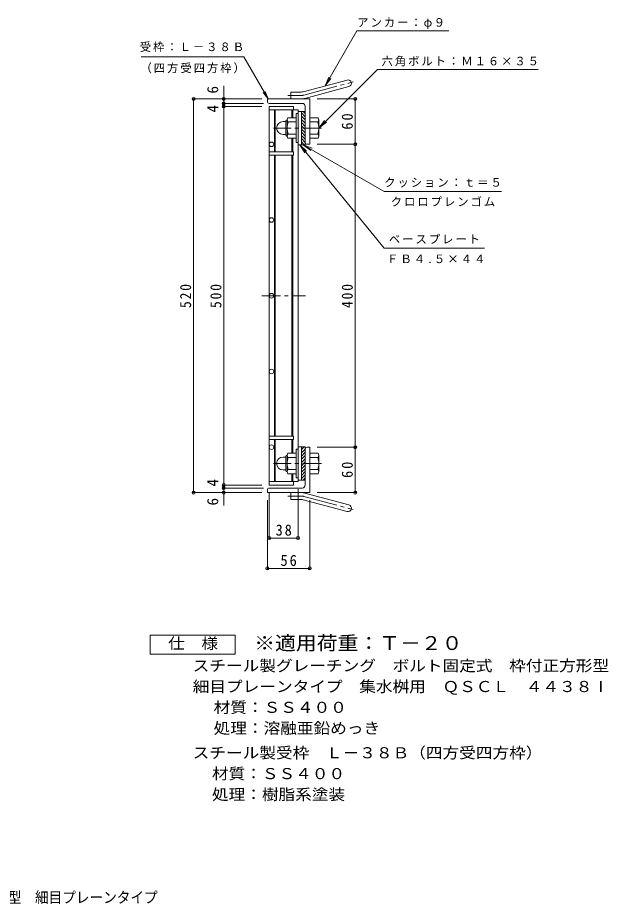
# Model space of a CAD drawing. Units: millimetres at full size, sheet at 1:5. Extents: x -900 to 798, y -688 to 624.
# Drawn here: x 18 to 798, y -664 to 507 of the extents above; entities that cross this region are included whole.
import ezdxf
from ezdxf.enums import TextEntityAlignment as Align

# ---------------------------------------------------------------- set-up
doc = ezdxf.new("R2010")
doc.units = ezdxf.units.MM
doc.header["$LTSCALE"] = 5
doc.header["$PDMODE"] = 32
doc.header["$PDSIZE"] = 4
doc.linetypes.add('CHAIN1', pattern=[8, 5, -1, 1, -1])
doc.linetypes.add('CHAIN2', pattern=[12, 9, -1, 1, -1])
for name, color, linetype, lineweight in [('E-1', 2, 'Continuous', 9), ('E-2', 3, 'Continuous', 9), ('E-4', 7, 'Continuous', 9), ('E-5', 7, 'Continuous', 9)]:
    doc.layers.add(name, color=color, linetype=linetype, lineweight=lineweight)
doc.layers.add('F-5_F-5ﾚｲﾔ', color=2, linetype='Continuous')
doc.styles.add('ＭＳ ゴシック', font='')
doc.styles.get('ＭＳ ゴシック').set_extended_font_data('MS Gothic')

msp = doc.modelspace()

# ---------------------------------------------------------------- linework, layer by layer
at = {"layer": 'E-1'}
for p, q in [((394.923, 409.056), (453.114, 424.648)), ((397.252, 400.362), (455.443, 415.954)), ((403.778, 399.749), (347.779, 399.749)), ((347.779, 396.249), (347.779, 399.749)), ((392.594, 408.749), (378.779, 408.749)), ((378.779, 399.749), (378.779, 408.749)), ((403.778, 399.749), (403.778, 339.749)), ((393.779, 393.749), (350.279, 393.749)), ((397.778, 389.749), (397.778, 339.249)), ((385.978, 374.749), (375.017, 374.749)), ((385.978, 380.249), (385.978, 342.249)), ((388.278, 380.249), (385.978, 380.249)), ((397.778, 383.249), (392.778, 383.249)), ((392.778, 339.249), (392.778, 383.249)), ((397.778, 376.169), (392.778, 381.169)), ((397.778, 371.926), (392.778, 376.926)), ((397.778, 380.412), (394.941, 383.249)), ((403.779, 374.749), (414.74, 374.749)), ((368.468, 369.749), (371.978, 369.749)), ((371.978, 352.049), (371.978, 370.449)), ((373.778, 372.249), (373.979, 372.249)), ((373.979, 371.999), (373.979, 350.499)), ((385.978, 369.249), (375.017, 369.249)), ((397.778, 367.684), (392.778, 372.684)), ((397.778, 363.441), (392.778, 368.441)), ((397.778, 359.198), (392.778, 364.198)), ((403.779, 369.249), (414.74, 369.249)), ((415.979, 372.249), (415.779, 372.249)), ((415.779, 371.999), (415.779, 350.499)), ((368.479, 352.749), (371.978, 352.749)), ((385.978, 353.249), (375.017, 353.249)), ((397.778, 354.956), (392.778, 359.956)), ((397.778, 350.713), (392.778, 355.713)), ((397.778, 346.471), (392.778, 351.471)), ((403.779, 353.249), (414.74, 353.249)), ((373.778, 350.249), (373.979, 350.249)), ((385.978, 347.749), (375.017, 347.749)), ((388.278, 342.249), (385.978, 342.249)), ((397.778, 342.228), (392.778, 347.228)), ((396.515, 339.249), (392.778, 342.985)), ((400.279, 339.749), (403.778, 339.749)), ((403.779, 347.749), (414.74, 347.749)), ((415.979, 350.249), (415.779, 350.249)), ((397.778, 339.249), (392.778, 339.249)), ((385.978, -68.25), (375.017, -68.25)), ((385.978, -100.75), (385.978, -62.75)), ((388.278, -62.75), (385.978, -62.75)), ((397.778, -59.75), (392.778, -59.75)), ((396.515, -59.75), (392.778, -63.487)), ((392.778, -59.75), (392.778, -103.75)), ((397.778, -62.73), (392.778, -67.729)), ((397.778, -66.972), (392.778, -71.972)), ((397.778, -110.25), (397.778, -59.75)), ((400.279, -60.25), (403.778, -60.25)), ((403.778, -120.25), (403.778, -60.25)), ((403.779, -68.25), (414.74, -68.25)), ((368.479, -73.25), (371.978, -73.25)), ((371.978, -72.55), (371.978, -90.95)), ((373.778, -70.75), (373.979, -70.75)), ((373.979, -92.5), (373.979, -71)), ((385.978, -73.75), (375.017, -73.75)), ((397.778, -71.215), (392.778, -76.215)), ((397.778, -75.457), (392.778, -80.457)), ((397.778, -79.7), (392.778, -84.7)), ((403.779, -73.75), (414.74, -73.75)), ((415.979, -70.75), (415.779, -70.75)), ((415.779, -92.501), (415.779, -71)), ((368.468, -90.25), (371.978, -90.25)), ((373.778, -92.75), (373.979, -92.75)), ((385.978, -89.75), (375.017, -89.75)), ((397.778, -83.943), (392.778, -88.943)), ((397.778, -88.185), (392.778, -93.185)), ((397.778, -92.428), (392.778, -97.428)), ((403.779, -89.751), (414.74, -89.751)), ((415.979, -92.75), (415.779, -92.75)), ((385.978, -95.25), (375.017, -95.25)), ((388.278, -100.75), (385.978, -100.75)), ((397.778, -96.671), (392.778, -101.671)), ((397.778, -103.75), (392.778, -103.75)), ((397.778, -100.913), (394.941, -103.75)), ((403.779, -95.25), (414.74, -95.25)), ((347.779, -116.75), (347.779, -120.25)), ((393.779, -114.25), (350.279, -114.25)), ((403.778, -120.25), (347.779, -120.25)), ((378.779, -120.25), (378.779, -129.25)), ((397.252, -120.864), (455.443, -136.456)), ((392.594, -129.25), (378.779, -129.25)), ((394.923, -129.557), (453.114, -145.149))]:
    msp.add_line(p, q, dxfattribs=at)
at = {"layer": 'E-1', "linetype": 'CHAIN2'}
for p, q in [((396.088, 404.709), (461.254, 422.17)), ((392.594, 404.249), (374.974, 404.249)), ((392.594, -124.75), (374.974, -124.75)), ((396.088, -125.21), (461.254, -142.672))]:
    msp.add_line(p, q, dxfattribs=at)
at = {"layer": 'E-1', "linetype": 'CHAIN1'}
for p, q in [((419.284, 361.249), (355.677, 361.249)), ((419.284, -81.75), (355.677, -81.75))]:
    msp.add_line(p, q, dxfattribs=at)
at = {"layer": 'E-1'}
for centre, radius, start, end in [((454.279, 420.301), 4.5, 285.00014, 104.99991), ((392.594, 417.749), 9, 270, 285.00002), ((392.594, 417.749), 18, 270, 285), ((350.279, 396.249), 2.5, 180, 270), ((393.779, 389.749), 4, 0, 90), ((378.138, 371.999), 4.16, 138.61835, 221.37988), ((411.619, 371.999), 4.16, 318.62012, 41.38165), ((368.468, 361.259), 8.49, 90, 180), ((373.778, 370.449), 1.8, 90, 180), ((397.979, 361.249), 24, 160.52881, 199.47119), ((391.779, 361.249), 24, 340.52881, 19.47119), ((368.479, 361.249), 8.5, 180, 270), ((373.778, 352.049), 1.8, 180, 270), ((378.138, 350.499), 4.16, 138.62012, 221.38165), ((411.619, 350.499), 4.16, 318.61835, 41.37988), ((400.279, 342.249), 2.5, 180, 270), ((378.138, -71), 4.16, 138.61835, 221.37988), ((400.279, -62.75), 2.5, 90, 180), ((411.619, -71), 4.16, 318.62012, 41.38165), ((368.468, -81.76), 8.49, 180, 270), ((368.479, -81.75), 8.5, 90, 180), ((373.778, -72.55), 1.8, 90, 180), ((397.979, -81.75), 24, 160.52881, 199.47119), ((391.779, -81.75), 24, 340.52881, 19.47119), ((373.778, -90.95), 1.8, 180, 270), ((378.138, -92.5), 4.16, 138.62012, 221.38165), ((411.619, -92.501), 4.16, 318.61835, 41.37988), ((350.279, -116.75), 2.5, 90, 180), ((393.779, -110.25), 4, 270, 0), ((392.594, -138.25), 18, 75, 90), ((392.594, -138.25), 9, 74.99998, 90), ((454.279, -140.803), 4.5, 255.00009, 74.99986)]:
    msp.add_arc(centre, radius, start, end, dxfattribs=at)
at = {"layer": 'E-1', "linetype": 'CHAIN2'}
for centre, start, end in [((392.594, 417.749), 270, 284.99995), ((392.594, -138.25), 75.00005, 90)]:
    msp.add_arc(centre, 13.5, start, end, dxfattribs=at)
at = {"layer": 'E-2'}
for p, q in [((350.278, 389.749), (382.279, 389.749)), ((350.278, 389.749), (350.278, -110.251)), ((382.279, 389.749), (382.279, 385.249)), ((350.278, 385.249), (388.278, 385.249)), ((357.278, 385.249), (357.278, 329.749)), ((358.278, 385.249), (358.278, 329.749)), ((380.278, 385.249), (380.278, 374.749)), ((381.279, 385.249), (381.279, 374.749)), ((388.278, 385.249), (388.278, -105.751)), ((392.778, 383.249), (388.278, 383.249)), ((392.778, 339.249), (392.778, 383.249)), ((380.278, 347.749), (380.278, 329.749)), ((381.279, 347.749), (381.279, 329.749)), ((392.778, 339.249), (388.278, 339.249)), ((350.279, 325.249), (382.279, 325.249)), ((357.278, 325.249), (357.278, -45.751)), ((358.278, 325.249), (358.278, -45.751)), ((380.278, 325.249), (380.278, -45.751)), ((381.279, 325.249), (381.279, -45.751)), ((350.279, -45.751), (382.279, -45.751)), ((382.279, -45.751), (382.279, -50.251)), ((350.278, -50.251), (382.279, -50.251)), ((357.278, -50.251), (357.278, -105.751)), ((358.278, -50.251), (358.278, -105.751)), ((380.278, -50.251), (380.278, -68.25)), ((381.279, -50.251), (381.279, -68.25)), ((392.778, -59.75), (388.278, -59.75)), ((392.778, -59.75), (392.778, -103.75)), ((380.278, -95.25), (380.278, -105.751)), ((381.279, -95.25), (381.279, -105.751)), ((392.778, -103.75), (388.278, -103.75)), ((350.278, -105.751), (388.278, -105.751)), ((350.278, -110.251), (382.279, -110.251)), ((382.279, -105.751), (382.279, -110.251))]:
    msp.add_line(p, q, dxfattribs=at)
at = {"layer": 'E-2', "linetype": 'CHAIN1'}
msp.add_line((340.278, 139.749), (398.278, 139.749), dxfattribs=at)
at = {"layer": 'E-2'}
msp.add_lwpolyline([(350.278, 329.749), (382.279, 329.749), (382.279, 325.249)], dxfattribs=at)
for centre in [(353.278, 339.749), (353.278, 239.749), (353.278, 139.749), (353.278, 39.749), (353.278, -60.251)]:
    msp.add_circle(centre, 3, dxfattribs=at)
at = {"layer": 'E-4'}
for p, q in [((290.278, 399.749), (290.278, 416.749)), ((248.778, 399.749), (340.278, 399.749)), ((250.278, 399.749), (250.278, -120.251)), ((290.278, 399.749), (290.278, 393.749)), ((465.278, 399.749), (413.778, 399.749)), ((463.778, 399.749), (463.778, 339.749)), ((288.778, 393.749), (342.779, 393.749)), ((288.778, 389.749), (340.278, 389.749)), ((290.278, 393.749), (290.278, 389.749)), ((290.278, 389.749), (290.278, -110.251)), ((465.278, 339.749), (413.778, 339.749)), ((463.778, 339.749), (463.778, -60.251)), ((465.278, -60.251), (413.778, -60.251)), ((463.778, -60.251), (463.778, -120.251)), ((288.778, -110.251), (340.278, -110.251)), ((288.778, -114.251), (342.779, -114.251)), ((290.278, -110.251), (290.278, -114.251)), ((290.278, -114.251), (290.278, -120.251)), ((388.278, -181.751), (388.278, -115.751)), ((248.778, -120.251), (340.278, -120.251)), ((290.278, -120.251), (290.278, -137.251)), ((350.278, -181.751), (350.278, -120.251)), ((465.278, -120.251), (413.778, -120.251)), ((347.779, -221.751), (347.779, -130.25)), ((403.778, -221.751), (403.778, -130.25)), ((350.278, -180.251), (388.278, -180.251)), ((347.779, -220.251), (403.778, -220.251))]:
    msp.add_line(p, q, dxfattribs=at)
for p in [(250.278, 399.749), (290.278, 399.749), (463.778, 399.749), (290.278, 393.749), (290.278, 389.749), (463.778, 339.749), (463.778, -60.251), (290.278, -110.251), (290.278, -114.251), (250.278, -120.251), (290.278, -120.251), (463.778, -120.251), (350.278, -180.251), (388.278, -180.251), (347.779, -220.251), (403.778, -220.251)]:
    msp.add_point(p, dxfattribs=at)
at = {"layer": 'E-5'}
for p, q in [((424.018, 416.852), (465.976, 489.525)), ((465.976, 489.525), (587.511, 489.525)), ((181.191, 455.311), (316.7, 455.311)), ((348.778, 399.749), (316.7, 455.311)), ((493.121, 438.591), (415.779, 361.249)), ((493.121, 438.591), (705.317, 438.591)), ((424.018, 416.852), (428.802, 428.4)), ((424.018, 416.852), (431.628, 426.769)), ((348.778, 399.749), (342.437, 408.013)), ((348.778, 399.749), (344.792, 409.372)), ((415.779, 361.249), (423.388, 371.166)), ((415.779, 361.249), (425.696, 368.858)), ((390.528, 339.249), (397.101, 328.616)), ((390.528, 339.249), (399.629, 330.679)), ((502.03, 202.641), (390.528, 339.249)), ((395.279, 339.248), (406.827, 334.465)), ((395.279, 339.248), (405.196, 331.639)), ((395.279, 339.248), (502.03, 277.616)), ((502.03, 277.616), (657.03, 277.616)), ((502.03, 202.641), (634.53, 202.641))]:
    msp.add_line(p, q, dxfattribs=at)
at = {"layer": 'E-5', "color": 2}
msp.add_lwpolyline([(192.936, -333.585), (192.936, -308.585), (305.436, -308.585), (305.436, -333.585)], close=True, dxfattribs=at)

# ---------------------------------------------------------------- texts
at = {"layer": 'E-4', "color": 2, "style": 'ＭＳ ゴシック'}
for s, p in [('6', (287.278, 406.749)), ('4', (287.278, 381.749)), ('4', (287.278, -112.251)), ('6', (287.278, -137.251))]:
    msp.add_text(s, height=14.66, rotation=90, dxfattribs=at).set_placement(p, align=Align.BOTTOM_LEFT)
at = {"layer": 'E-4', "color": 2, "char_height": 14.66, "attachment_point": 7, "rotation": 90, "style": 'ＭＳ ゴシック'}
for s, insert in [('\\T1.27;\\W0.95;60', (460.778, 359.124)), ('\\T1.27;\\W0.9;520', (247.278, 123.499)), ('\\T1.27;\\W0.9;500', (287.278, 123.499)), ('\\T1.27;\\W0.9;400', (460.778, 123.499)), ('\\T1.27;\\W0.95;60', (460.778, -100.876))]:
    msp.add_mtext(s, dxfattribs=dict(at, insert=insert))
at = {"layer": 'E-4', "color": 2, "char_height": 14.66, "attachment_point": 7, "style": 'ＭＳ ゴシック'}
for s, insert in [('\\T1.27;\\W0.95;38', (358.653, -177.251)), ('\\T1.27;\\W0.95;56', (365.153, -217.251))]:
    msp.add_mtext(s, dxfattribs=dict(at, insert=insert))
at = {"layer": 'E-5', "color": 2, "style": 'ＭＳ ゴシック', "width": 1.1}
for s, p in [('仕\u3000様', (216.686, -331.085)), ('スチール製グレーチング\u3000ボルト固定式\u3000枠付正方形型', (249.186, -360.545)), ('細目プレーンタイプ\u3000集水桝用\u3000ＱＳＣＬ\u3000４４３８Ⅰ', (249.186, -388.046)), ('材質：ＳＳ４００', (276.792, -415.544)), ('処理：溶融亜鉛めっき', (276.792, -443.045)), ('スチール製受枠\u3000Ｌ－３８Ｂ（四方受四方枠）', (249.186, -475.545)), ('材質：ＳＳ４００', (274.542, -503.045)), ('処理：樹脂系塗装', (274.542, -530.545))]:
    msp.add_text(s, height=14.66, dxfattribs=at).set_placement(p, align=Align.BOTTOM_LEFT)
at = {"layer": 'E-5', "char_height": 11, "attachment_point": 7, "style": 'ＭＳ ゴシック'}
for s, insert in [('\\T1.17;アンカー：φ９', (466.399, 492.102)), ('\\T1.17;受枠：Ｌ－３８Ｂ', (179.2, 461.624)), ('\\T1.17;六角ボルト：Ｍ１６×３５', (498.53, 442.731)), ('\\T1.17;（四方受四方枠）', (180.195, 433.439)), ('\\T1.17;クッション：ｔ＝５', (502.03, 282.616)), ('\\T1.17;クロロプレンゴム', (510.78, 257.616)), ('\\T1.17;ベースプレート', (508.28, 208.272)), ('\\T1.18;ＦＢ４.５×４４', (505.78, 182.688))]:
    msp.add_mtext(s, dxfattribs=dict(at, insert=insert))
at = {"layer": 'F-5_F-5ﾚｲﾔ', "color": 3, "style": 'ＭＳ ゴシック', "width": 1.1}
msp.add_text('※適用荷重：Ｔ－２０', height=18.33, dxfattribs=at).set_placement((330.436, -333.585), align=Align.BOTTOM_LEFT)
at = {"layer": 'F-5_F-5ﾚｲﾔ', "style": 'ＭＳ ゴシック', "width": 0.9}
msp.add_text('スチール製グレーチング\u3000ボルト固定式\u3000枠付正方形型\u3000細目プレーンタイプ', height=14.66, dxfattribs=at).set_placement((-426.973, -666.554), align=Align.BOTTOM_LEFT)

doc.saveas('drawing.dxf')
